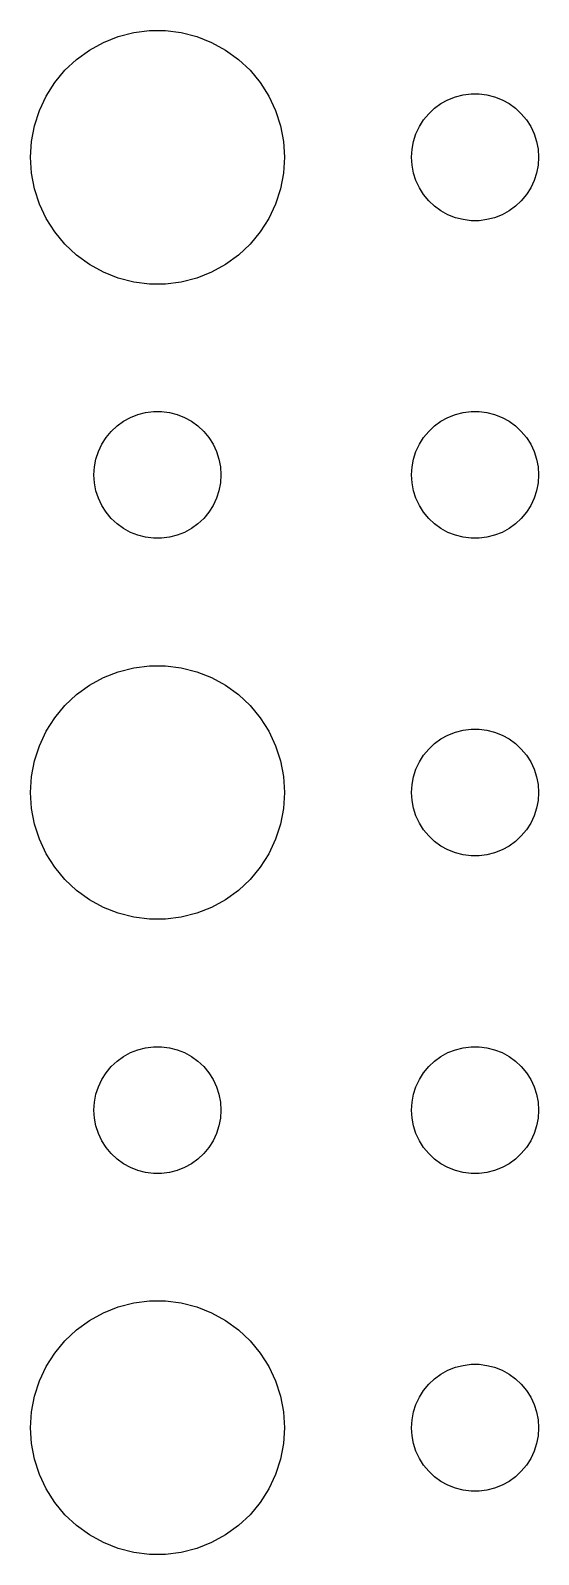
# Model space of a CAD drawing. Header units: metres. Extents: x -69 to 69, y 41 to 179.
# Drawn here: x -33 to -21, y 107.01 to 142.99 of the extents above; entities that cross this region are included whole.
import ezdxf

# ---------------------------------------------------------------- set-up
doc = ezdxf.new("R2010")
doc.units = ezdxf.units.M

msp = doc.modelspace()

# ---------------------------------------------------------------- linework, layer by layer
for p, q in [((-30.927, 142.853), (-30.5621, 142.947)), ((-30.5621, 142.947), (-30.1884, 142.994)), ((-30.1884, 142.994), (-29.8116, 142.994)), ((-29.8116, 142.994), (-29.4379, 142.947)), ((-29.4379, 142.947), (-29.0729, 142.853)), ((-31.9123, 142.312), (-31.6075, 142.533)), ((-31.6075, 142.533), (-31.2773, 142.714)), ((-31.2773, 142.714), (-30.927, 142.853)), ((-29.0729, 142.853), (-28.7227, 142.714)), ((-28.7227, 142.714), (-28.3925, 142.533)), ((-28.3925, 142.533), (-28.0877, 142.312)), ((-32.1869, 142.054), (-31.9123, 142.312)), ((-28.0877, 142.312), (-27.8131, 142.054)), ((-32.427, 141.763), (-32.1869, 142.054)), ((-27.8131, 142.054), (-27.5729, 141.763)), ((-32.7893, 141.104), (-32.6289, 141.445)), ((-32.6289, 141.445), (-32.427, 141.763)), ((-27.5729, 141.763), (-27.3711, 141.445)), ((-27.3711, 141.445), (-27.2107, 141.104)), ((-22.9635, 141.427), (-22.7811, 141.473)), ((-22.7811, 141.473), (-22.5942, 141.497)), ((-22.5942, 141.497), (-22.4058, 141.497)), ((-22.4058, 141.497), (-22.2189, 141.473)), ((-22.2189, 141.473), (-22.0365, 141.427)), ((-32.9057, 140.746), (-32.7893, 141.104)), ((-27.2107, 141.104), (-27.0942, 140.746)), ((-23.5934, 141.027), (-23.4561, 141.156)), ((-23.4561, 141.156), (-23.3037, 141.266)), ((-23.3037, 141.266), (-23.1387, 141.357)), ((-23.1387, 141.357), (-22.9635, 141.427)), ((-22.0365, 141.427), (-21.8613, 141.357)), ((-21.8613, 141.357), (-21.6963, 141.266)), ((-21.6963, 141.266), (-21.5439, 141.156)), ((-21.5439, 141.156), (-21.4065, 141.027)), ((-32.9763, 140.376), (-32.9057, 140.746)), ((-27.0942, 140.746), (-27.0237, 140.376)), ((-23.8947, 140.552), (-23.8145, 140.723)), ((-23.8145, 140.723), (-23.7135, 140.882)), ((-23.7135, 140.882), (-23.5934, 141.027)), ((-21.4065, 141.027), (-21.2865, 140.882)), ((-21.2865, 140.882), (-21.1855, 140.723)), ((-21.1855, 140.723), (-21.1053, 140.552)), ((-33, 140), (-32.9763, 140.376)), ((-27.0237, 140.376), (-27, 140)), ((-23.9882, 140.188), (-23.9529, 140.373)), ((-23.9529, 140.373), (-23.8947, 140.552)), ((-21.1053, 140.552), (-21.0471, 140.373)), ((-21.0471, 140.373), (-21.0118, 140.188)), ((-32.9763, 139.624), (-33, 140)), ((-27, 140), (-27.0237, 139.624)), ((-24, 140), (-23.9882, 140.188)), ((-23.9882, 139.812), (-24, 140)), ((-21.0118, 140.188), (-21, 140)), ((-21, 140), (-21.0118, 139.812)), ((-23.9529, 139.627), (-23.9882, 139.812)), ((-21.0118, 139.812), (-21.0471, 139.627)), ((-32.9057, 139.254), (-32.9763, 139.624)), ((-27.0237, 139.624), (-27.0942, 139.254)), ((-23.8947, 139.448), (-23.9529, 139.627)), ((-23.8145, 139.277), (-23.8947, 139.448)), ((-23.7135, 139.118), (-23.8145, 139.277)), ((-21.1855, 139.277), (-21.2865, 139.118)), ((-21.1053, 139.448), (-21.1855, 139.277)), ((-21.0471, 139.627), (-21.1053, 139.448)), ((-32.7893, 138.896), (-32.9057, 139.254)), ((-27.0942, 139.254), (-27.2107, 138.896)), ((-23.5934, 138.973), (-23.7135, 139.118)), ((-23.4561, 138.844), (-23.5934, 138.973)), ((-21.4065, 138.973), (-21.5439, 138.844)), ((-21.2865, 139.118), (-21.4065, 138.973)), ((-32.6289, 138.555), (-32.7893, 138.896)), ((-32.427, 138.237), (-32.6289, 138.555)), ((-27.3711, 138.555), (-27.5729, 138.237)), ((-27.2107, 138.896), (-27.3711, 138.555)), ((-23.3037, 138.734), (-23.4561, 138.844)), ((-23.1387, 138.643), (-23.3037, 138.734)), ((-22.9635, 138.573), (-23.1387, 138.643)), ((-22.7811, 138.527), (-22.9635, 138.573)), ((-22.0365, 138.573), (-22.2189, 138.527)), ((-21.8613, 138.643), (-22.0365, 138.573)), ((-21.6963, 138.734), (-21.8613, 138.643)), ((-21.5439, 138.844), (-21.6963, 138.734)), ((-32.1869, 137.946), (-32.427, 138.237)), ((-27.5729, 138.237), (-27.8131, 137.946)), ((-22.5942, 138.503), (-22.7811, 138.527)), ((-22.4058, 138.503), (-22.5942, 138.503)), ((-22.2189, 138.527), (-22.4058, 138.503)), ((-31.9123, 137.688), (-32.1869, 137.946)), ((-27.8131, 137.946), (-28.0877, 137.688)), ((-31.6075, 137.467), (-31.9123, 137.688)), ((-28.0877, 137.688), (-28.3925, 137.467)), ((-31.2773, 137.286), (-31.6075, 137.467)), ((-30.927, 137.147), (-31.2773, 137.286)), ((-30.5621, 137.053), (-30.927, 137.147)), ((-29.0729, 137.147), (-29.4379, 137.053)), ((-28.7227, 137.286), (-29.0729, 137.147)), ((-28.3925, 137.467), (-28.7227, 137.286)), ((-30.1884, 137.006), (-30.5621, 137.053)), ((-29.8116, 137.006), (-30.1884, 137.006)), ((-29.4379, 137.053), (-29.8116, 137.006)), ((-30.6387, 133.857), (-30.4635, 133.927)), ((-30.4635, 133.927), (-30.2811, 133.973)), ((-30.2811, 133.973), (-30.0942, 133.997)), ((-30.0942, 133.997), (-29.9058, 133.997)), ((-29.9058, 133.997), (-29.7189, 133.973)), ((-29.7189, 133.973), (-29.5365, 133.927)), ((-29.5365, 133.927), (-29.3613, 133.857)), ((-23.1387, 133.857), (-22.9635, 133.927)), ((-22.9635, 133.927), (-22.7811, 133.973)), ((-22.7811, 133.973), (-22.5942, 133.997)), ((-22.5942, 133.997), (-22.4058, 133.997)), ((-22.4058, 133.997), (-22.2189, 133.973)), ((-22.2189, 133.973), (-22.0365, 133.927)), ((-22.0365, 133.927), (-21.8613, 133.857)), ((-31.2135, 133.382), (-31.0934, 133.527)), ((-31.0934, 133.527), (-30.9561, 133.656)), ((-30.9561, 133.656), (-30.8037, 133.766)), ((-30.8037, 133.766), (-30.6387, 133.857)), ((-29.3613, 133.857), (-29.1963, 133.766)), ((-29.1963, 133.766), (-29.0439, 133.656)), ((-29.0439, 133.656), (-28.9065, 133.527)), ((-28.9065, 133.527), (-28.7865, 133.382)), ((-23.7135, 133.382), (-23.5934, 133.527)), ((-23.5934, 133.527), (-23.4561, 133.656)), ((-23.4561, 133.656), (-23.3037, 133.766)), ((-23.3037, 133.766), (-23.1387, 133.857)), ((-21.8613, 133.857), (-21.6963, 133.766)), ((-21.6963, 133.766), (-21.5439, 133.656)), ((-21.5439, 133.656), (-21.4065, 133.527)), ((-21.4065, 133.527), (-21.2865, 133.382)), ((-31.3947, 133.052), (-31.3145, 133.223)), ((-31.3145, 133.223), (-31.2135, 133.382)), ((-28.7865, 133.382), (-28.6855, 133.223)), ((-28.6855, 133.223), (-28.6053, 133.052)), ((-23.8947, 133.052), (-23.8145, 133.223)), ((-23.8145, 133.223), (-23.7135, 133.382)), ((-21.2865, 133.382), (-21.1855, 133.223)), ((-21.1855, 133.223), (-21.1053, 133.052)), ((-31.4882, 132.688), (-31.4529, 132.873)), ((-31.4529, 132.873), (-31.3947, 133.052)), ((-28.6053, 133.052), (-28.5471, 132.873)), ((-28.5471, 132.873), (-28.5118, 132.688)), ((-23.9882, 132.688), (-23.9529, 132.873)), ((-23.9529, 132.873), (-23.8947, 133.052)), ((-21.1053, 133.052), (-21.0471, 132.873)), ((-21.0471, 132.873), (-21.0118, 132.688)), ((-31.5, 132.5), (-31.4882, 132.688)), ((-31.4882, 132.312), (-31.5, 132.5)), ((-28.5118, 132.688), (-28.5, 132.5)), ((-28.5, 132.5), (-28.5118, 132.312)), ((-24, 132.5), (-23.9882, 132.688)), ((-23.9882, 132.312), (-24, 132.5)), ((-21.0118, 132.688), (-21, 132.5)), ((-21, 132.5), (-21.0118, 132.312)), ((-31.4529, 132.127), (-31.4882, 132.312)), ((-31.3947, 131.948), (-31.4529, 132.127)), ((-28.5471, 132.127), (-28.6053, 131.948)), ((-28.5118, 132.312), (-28.5471, 132.127)), ((-23.9529, 132.127), (-23.9882, 132.312)), ((-23.8947, 131.948), (-23.9529, 132.127)), ((-21.0471, 132.127), (-21.1053, 131.948)), ((-21.0118, 132.312), (-21.0471, 132.127)), ((-31.3145, 131.777), (-31.3947, 131.948)), ((-31.2135, 131.618), (-31.3145, 131.777)), ((-28.6855, 131.777), (-28.7865, 131.618)), ((-28.6053, 131.948), (-28.6855, 131.777)), ((-23.8145, 131.777), (-23.8947, 131.948)), ((-23.7135, 131.618), (-23.8145, 131.777)), ((-21.1855, 131.777), (-21.2865, 131.618)), ((-21.1053, 131.948), (-21.1855, 131.777)), ((-31.0934, 131.473), (-31.2135, 131.618)), ((-30.9561, 131.344), (-31.0934, 131.473)), ((-28.9065, 131.473), (-29.0439, 131.344)), ((-28.7865, 131.618), (-28.9065, 131.473)), ((-23.5934, 131.473), (-23.7135, 131.618)), ((-23.4561, 131.344), (-23.5934, 131.473)), ((-21.4065, 131.473), (-21.5439, 131.344)), ((-21.2865, 131.618), (-21.4065, 131.473)), ((-30.8037, 131.234), (-30.9561, 131.344)), ((-30.6387, 131.143), (-30.8037, 131.234)), ((-30.4635, 131.073), (-30.6387, 131.143)), ((-30.2811, 131.027), (-30.4635, 131.073)), ((-30.0942, 131.003), (-30.2811, 131.027)), ((-29.9058, 131.003), (-30.0942, 131.003)), ((-29.7189, 131.027), (-29.9058, 131.003)), ((-29.5365, 131.073), (-29.7189, 131.027)), ((-29.3613, 131.143), (-29.5365, 131.073)), ((-29.1963, 131.234), (-29.3613, 131.143)), ((-29.0439, 131.344), (-29.1963, 131.234)), ((-23.3037, 131.234), (-23.4561, 131.344)), ((-23.1387, 131.143), (-23.3037, 131.234)), ((-22.9635, 131.073), (-23.1387, 131.143)), ((-22.7811, 131.027), (-22.9635, 131.073)), ((-22.5942, 131.003), (-22.7811, 131.027)), ((-22.4058, 131.003), (-22.5942, 131.003)), ((-22.2189, 131.027), (-22.4058, 131.003)), ((-22.0365, 131.073), (-22.2189, 131.027)), ((-21.8613, 131.143), (-22.0365, 131.073)), ((-21.6963, 131.234), (-21.8613, 131.143)), ((-21.5439, 131.344), (-21.6963, 131.234)), ((-31.2773, 127.714), (-30.927, 127.853)), ((-30.927, 127.853), (-30.5621, 127.947)), ((-30.5621, 127.947), (-30.1884, 127.994)), ((-30.1884, 127.994), (-29.8116, 127.994)), ((-29.8116, 127.994), (-29.4379, 127.947)), ((-29.4379, 127.947), (-29.0729, 127.853)), ((-29.0729, 127.853), (-28.7227, 127.714)), ((-31.9123, 127.312), (-31.6075, 127.533)), ((-31.6075, 127.533), (-31.2773, 127.714)), ((-28.7227, 127.714), (-28.3925, 127.533)), ((-28.3925, 127.533), (-28.0877, 127.312)), ((-32.427, 126.763), (-32.1869, 127.054)), ((-32.1869, 127.054), (-31.9123, 127.312)), ((-28.0877, 127.312), (-27.8131, 127.054)), ((-27.8131, 127.054), (-27.5729, 126.763)), ((-32.6289, 126.445), (-32.427, 126.763)), ((-27.5729, 126.763), (-27.3711, 126.445)), ((-32.7893, 126.104), (-32.6289, 126.445)), ((-27.3711, 126.445), (-27.2107, 126.104)), ((-23.3037, 126.266), (-23.1387, 126.357)), ((-23.1387, 126.357), (-22.9635, 126.427)), ((-22.9635, 126.427), (-22.7811, 126.473)), ((-22.7811, 126.473), (-22.5942, 126.497)), ((-22.5942, 126.497), (-22.4058, 126.497)), ((-22.4058, 126.497), (-22.2189, 126.473)), ((-22.2189, 126.473), (-22.0365, 126.427)), ((-22.0365, 126.427), (-21.8613, 126.357)), ((-21.8613, 126.357), (-21.6963, 126.266)), ((-32.9057, 125.746), (-32.7893, 126.104)), ((-27.2107, 126.104), (-27.0942, 125.746)), ((-23.7135, 125.882), (-23.5934, 126.027)), ((-23.5934, 126.027), (-23.4561, 126.156)), ((-23.4561, 126.156), (-23.3037, 126.266)), ((-21.6963, 126.266), (-21.5439, 126.156)), ((-21.5439, 126.156), (-21.4065, 126.027)), ((-21.4065, 126.027), (-21.2865, 125.882)), ((-32.9763, 125.376), (-32.9057, 125.746)), ((-27.0942, 125.746), (-27.0237, 125.376)), ((-23.8947, 125.552), (-23.8145, 125.723)), ((-23.8145, 125.723), (-23.7135, 125.882)), ((-21.2865, 125.882), (-21.1855, 125.723)), ((-21.1855, 125.723), (-21.1053, 125.552)), ((-33, 125), (-32.9763, 125.376)), ((-27.0237, 125.376), (-27, 125)), ((-23.9882, 125.188), (-23.9529, 125.373)), ((-23.9529, 125.373), (-23.8947, 125.552)), ((-21.1053, 125.552), (-21.0471, 125.373)), ((-21.0471, 125.373), (-21.0118, 125.188)), ((-32.9763, 124.624), (-33, 125)), ((-27, 125), (-27.0237, 124.624)), ((-24, 125), (-23.9882, 125.188)), ((-23.9882, 124.812), (-24, 125)), ((-21.0118, 125.188), (-21, 125)), ((-21, 125), (-21.0118, 124.812)), ((-32.9057, 124.254), (-32.9763, 124.624)), ((-27.0237, 124.624), (-27.0942, 124.254)), ((-23.9529, 124.627), (-23.9882, 124.812)), ((-23.8947, 124.448), (-23.9529, 124.627)), ((-21.0471, 124.627), (-21.1053, 124.448)), ((-21.0118, 124.812), (-21.0471, 124.627)), ((-32.7893, 123.896), (-32.9057, 124.254)), ((-27.0942, 124.254), (-27.2107, 123.896)), ((-23.8145, 124.277), (-23.8947, 124.448)), ((-23.7135, 124.118), (-23.8145, 124.277)), ((-21.1855, 124.277), (-21.2865, 124.118)), ((-21.1053, 124.448), (-21.1855, 124.277)), ((-32.6289, 123.555), (-32.7893, 123.896)), ((-27.2107, 123.896), (-27.3711, 123.555)), ((-23.5934, 123.973), (-23.7135, 124.118)), ((-23.4561, 123.844), (-23.5934, 123.973)), ((-23.3037, 123.734), (-23.4561, 123.844)), ((-21.5439, 123.844), (-21.6963, 123.734)), ((-21.4065, 123.973), (-21.5439, 123.844)), ((-21.2865, 124.118), (-21.4065, 123.973)), ((-32.427, 123.237), (-32.6289, 123.555)), ((-27.3711, 123.555), (-27.5729, 123.237)), ((-23.1387, 123.643), (-23.3037, 123.734)), ((-22.9635, 123.573), (-23.1387, 123.643)), ((-22.7811, 123.527), (-22.9635, 123.573)), ((-22.5942, 123.503), (-22.7811, 123.527)), ((-22.4058, 123.503), (-22.5942, 123.503)), ((-22.2189, 123.527), (-22.4058, 123.503)), ((-22.0365, 123.573), (-22.2189, 123.527)), ((-21.8613, 123.643), (-22.0365, 123.573)), ((-21.6963, 123.734), (-21.8613, 123.643)), ((-32.1869, 122.946), (-32.427, 123.237)), ((-27.5729, 123.237), (-27.8131, 122.946)), ((-31.9123, 122.688), (-32.1869, 122.946)), ((-27.8131, 122.946), (-28.0877, 122.688)), ((-31.6075, 122.467), (-31.9123, 122.688)), ((-31.2773, 122.286), (-31.6075, 122.467)), ((-28.3925, 122.467), (-28.7227, 122.286)), ((-28.0877, 122.688), (-28.3925, 122.467)), ((-30.927, 122.147), (-31.2773, 122.286)), ((-30.5621, 122.053), (-30.927, 122.147)), ((-30.1884, 122.006), (-30.5621, 122.053)), ((-29.8116, 122.006), (-30.1884, 122.006)), ((-29.4379, 122.053), (-29.8116, 122.006)), ((-29.0729, 122.147), (-29.4379, 122.053)), ((-28.7227, 122.286), (-29.0729, 122.147)), ((-30.9561, 118.656), (-30.8037, 118.766)), ((-30.8037, 118.766), (-30.6387, 118.857)), ((-30.6387, 118.857), (-30.4635, 118.927)), ((-30.4635, 118.927), (-30.2811, 118.973)), ((-30.2811, 118.973), (-30.0942, 118.997)), ((-30.0942, 118.997), (-29.9058, 118.997)), ((-29.9058, 118.997), (-29.7189, 118.973)), ((-29.7189, 118.973), (-29.5365, 118.927)), ((-29.5365, 118.927), (-29.3613, 118.857)), ((-29.3613, 118.857), (-29.1963, 118.766)), ((-29.1963, 118.766), (-29.0439, 118.656)), ((-23.4561, 118.656), (-23.3037, 118.766)), ((-23.3037, 118.766), (-23.1387, 118.857)), ((-23.1387, 118.857), (-22.9635, 118.927)), ((-22.9635, 118.927), (-22.7811, 118.973)), ((-22.7811, 118.973), (-22.5942, 118.997)), ((-22.5942, 118.997), (-22.4058, 118.997)), ((-22.4058, 118.997), (-22.2189, 118.973)), ((-22.2189, 118.973), (-22.0365, 118.927)), ((-22.0365, 118.927), (-21.8613, 118.857)), ((-21.8613, 118.857), (-21.6963, 118.766)), ((-21.6963, 118.766), (-21.5439, 118.656)), ((-31.2135, 118.382), (-31.0934, 118.527)), ((-31.0934, 118.527), (-30.9561, 118.656)), ((-29.0439, 118.656), (-28.9065, 118.527)), ((-28.9065, 118.527), (-28.7865, 118.382)), ((-23.7135, 118.382), (-23.5934, 118.527)), ((-23.5934, 118.527), (-23.4561, 118.656)), ((-21.5439, 118.656), (-21.4065, 118.527)), ((-21.4065, 118.527), (-21.2865, 118.382)), ((-31.4529, 117.873), (-31.3947, 118.052)), ((-31.3947, 118.052), (-31.3145, 118.223)), ((-31.3145, 118.223), (-31.2135, 118.382)), ((-28.7865, 118.382), (-28.6855, 118.223)), ((-28.6855, 118.223), (-28.6053, 118.052)), ((-28.6053, 118.052), (-28.5471, 117.873)), ((-23.9529, 117.873), (-23.8947, 118.052)), ((-23.8947, 118.052), (-23.8145, 118.223)), ((-23.8145, 118.223), (-23.7135, 118.382)), ((-21.2865, 118.382), (-21.1855, 118.223)), ((-21.1855, 118.223), (-21.1053, 118.052)), ((-21.1053, 118.052), (-21.0471, 117.873)), ((-31.5, 117.5), (-31.4882, 117.688)), ((-31.4882, 117.688), (-31.4529, 117.873)), ((-28.5471, 117.873), (-28.5118, 117.688)), ((-28.5118, 117.688), (-28.5, 117.5)), ((-24, 117.5), (-23.9882, 117.688)), ((-23.9882, 117.688), (-23.9529, 117.873)), ((-21.0471, 117.873), (-21.0118, 117.688)), ((-21.0118, 117.688), (-21, 117.5)), ((-31.4882, 117.312), (-31.5, 117.5)), ((-28.5, 117.5), (-28.5118, 117.312)), ((-23.9882, 117.312), (-24, 117.5)), ((-21, 117.5), (-21.0118, 117.312)), ((-31.4529, 117.127), (-31.4882, 117.312)), ((-31.3947, 116.948), (-31.4529, 117.127)), ((-28.5471, 117.127), (-28.6053, 116.948)), ((-28.5118, 117.312), (-28.5471, 117.127)), ((-23.9529, 117.127), (-23.9882, 117.312)), ((-23.8947, 116.948), (-23.9529, 117.127)), ((-21.0471, 117.127), (-21.1053, 116.948)), ((-21.0118, 117.312), (-21.0471, 117.127)), ((-31.3145, 116.777), (-31.3947, 116.948)), ((-31.2135, 116.618), (-31.3145, 116.777)), ((-31.0934, 116.473), (-31.2135, 116.618)), ((-28.7865, 116.618), (-28.9065, 116.473)), ((-28.6855, 116.777), (-28.7865, 116.618)), ((-28.6053, 116.948), (-28.6855, 116.777)), ((-23.8145, 116.777), (-23.8947, 116.948)), ((-23.7135, 116.618), (-23.8145, 116.777)), ((-23.5934, 116.473), (-23.7135, 116.618)), ((-21.2865, 116.618), (-21.4065, 116.473)), ((-21.1855, 116.777), (-21.2865, 116.618)), ((-21.1053, 116.948), (-21.1855, 116.777)), ((-30.9561, 116.344), (-31.0934, 116.473)), ((-30.8037, 116.234), (-30.9561, 116.344)), ((-29.0439, 116.344), (-29.1963, 116.234)), ((-28.9065, 116.473), (-29.0439, 116.344)), ((-23.4561, 116.344), (-23.5934, 116.473)), ((-23.3037, 116.234), (-23.4561, 116.344)), ((-21.5439, 116.344), (-21.6963, 116.234)), ((-21.4065, 116.473), (-21.5439, 116.344)), ((-30.6387, 116.143), (-30.8037, 116.234)), ((-30.4635, 116.073), (-30.6387, 116.143)), ((-30.2811, 116.027), (-30.4635, 116.073)), ((-30.0942, 116.003), (-30.2811, 116.027)), ((-29.9058, 116.003), (-30.0942, 116.003)), ((-29.7189, 116.027), (-29.9058, 116.003)), ((-29.5365, 116.073), (-29.7189, 116.027)), ((-29.3613, 116.143), (-29.5365, 116.073)), ((-29.1963, 116.234), (-29.3613, 116.143)), ((-23.1387, 116.143), (-23.3037, 116.234)), ((-22.9635, 116.073), (-23.1387, 116.143)), ((-22.7811, 116.027), (-22.9635, 116.073)), ((-22.5942, 116.003), (-22.7811, 116.027)), ((-22.4058, 116.003), (-22.5942, 116.003)), ((-22.2189, 116.027), (-22.4058, 116.003)), ((-22.0365, 116.073), (-22.2189, 116.027)), ((-21.8613, 116.143), (-22.0365, 116.073)), ((-21.6963, 116.234), (-21.8613, 116.143)), ((-31.6075, 112.533), (-31.2773, 112.714)), ((-31.2773, 112.714), (-30.927, 112.853)), ((-30.927, 112.853), (-30.5621, 112.947)), ((-30.5621, 112.947), (-30.1884, 112.994)), ((-30.1884, 112.994), (-29.8116, 112.994)), ((-29.8116, 112.994), (-29.4379, 112.947)), ((-29.4379, 112.947), (-29.0729, 112.853)), ((-29.0729, 112.853), (-28.7227, 112.714)), ((-28.7227, 112.714), (-28.3925, 112.533)), ((-32.1869, 112.054), (-31.9123, 112.312)), ((-31.9123, 112.312), (-31.6075, 112.533)), ((-28.3925, 112.533), (-28.0877, 112.312)), ((-28.0877, 112.312), (-27.8131, 112.054)), ((-32.427, 111.763), (-32.1869, 112.054)), ((-27.8131, 112.054), (-27.5729, 111.763)), ((-32.6289, 111.445), (-32.427, 111.763)), ((-27.5729, 111.763), (-27.3711, 111.445)), ((-32.7893, 111.104), (-32.6289, 111.445)), ((-27.3711, 111.445), (-27.2107, 111.104)), ((-23.4561, 111.156), (-23.3037, 111.266)), ((-23.3037, 111.266), (-23.1387, 111.357)), ((-23.1387, 111.357), (-22.9635, 111.427)), ((-22.9635, 111.427), (-22.7811, 111.473)), ((-22.7811, 111.473), (-22.5942, 111.497)), ((-22.5942, 111.497), (-22.4058, 111.497)), ((-22.4058, 111.497), (-22.2189, 111.473)), ((-22.2189, 111.473), (-22.0365, 111.427)), ((-22.0365, 111.427), (-21.8613, 111.357)), ((-21.8613, 111.357), (-21.6963, 111.266)), ((-21.6963, 111.266), (-21.5439, 111.156)), ((-32.9057, 110.746), (-32.7893, 111.104)), ((-27.2107, 111.104), (-27.0942, 110.746)), ((-23.8145, 110.723), (-23.7135, 110.882)), ((-23.7135, 110.882), (-23.5934, 111.027)), ((-23.5934, 111.027), (-23.4561, 111.156)), ((-21.5439, 111.156), (-21.4065, 111.027)), ((-21.4065, 111.027), (-21.2865, 110.882)), ((-21.2865, 110.882), (-21.1855, 110.723)), ((-32.9763, 110.376), (-32.9057, 110.746)), ((-27.0942, 110.746), (-27.0237, 110.376)), ((-23.9529, 110.373), (-23.8947, 110.552)), ((-23.8947, 110.552), (-23.8145, 110.723)), ((-21.1855, 110.723), (-21.1053, 110.552)), ((-21.1053, 110.552), (-21.0471, 110.373)), ((-33, 110), (-32.9763, 110.376)), ((-27.0237, 110.376), (-27, 110)), ((-24, 110), (-23.9882, 110.188)), ((-23.9882, 110.188), (-23.9529, 110.373)), ((-21.0471, 110.373), (-21.0118, 110.188)), ((-21.0118, 110.188), (-21, 110)), ((-32.9763, 109.624), (-33, 110)), ((-27, 110), (-27.0237, 109.624)), ((-23.9882, 109.812), (-24, 110)), ((-23.9529, 109.627), (-23.9882, 109.812)), ((-21.0118, 109.812), (-21.0471, 109.627)), ((-21, 110), (-21.0118, 109.812)), ((-32.9057, 109.254), (-32.9763, 109.624)), ((-27.0237, 109.624), (-27.0942, 109.254)), ((-23.8947, 109.448), (-23.9529, 109.627)), ((-23.8145, 109.277), (-23.8947, 109.448)), ((-21.1053, 109.448), (-21.1855, 109.277)), ((-21.0471, 109.627), (-21.1053, 109.448)), ((-32.7893, 108.896), (-32.9057, 109.254)), ((-27.0942, 109.254), (-27.2107, 108.896)), ((-23.7135, 109.118), (-23.8145, 109.277)), ((-23.5934, 108.973), (-23.7135, 109.118)), ((-21.2865, 109.118), (-21.4065, 108.973)), ((-21.1855, 109.277), (-21.2865, 109.118)), ((-32.6289, 108.555), (-32.7893, 108.896)), ((-27.2107, 108.896), (-27.3711, 108.555)), ((-23.4561, 108.844), (-23.5934, 108.973)), ((-23.3037, 108.734), (-23.4561, 108.844)), ((-23.1387, 108.643), (-23.3037, 108.734)), ((-21.6963, 108.734), (-21.8613, 108.643)), ((-21.5439, 108.844), (-21.6963, 108.734)), ((-21.4065, 108.973), (-21.5439, 108.844)), ((-32.427, 108.237), (-32.6289, 108.555)), ((-27.3711, 108.555), (-27.5729, 108.237)), ((-22.9635, 108.573), (-23.1387, 108.643)), ((-22.7811, 108.527), (-22.9635, 108.573)), ((-22.5942, 108.503), (-22.7811, 108.527)), ((-22.4058, 108.503), (-22.5942, 108.503)), ((-22.2189, 108.527), (-22.4058, 108.503)), ((-22.0365, 108.573), (-22.2189, 108.527)), ((-21.8613, 108.643), (-22.0365, 108.573)), ((-32.1869, 107.946), (-32.427, 108.237)), ((-27.5729, 108.237), (-27.8131, 107.946)), ((-31.9123, 107.688), (-32.1869, 107.946)), ((-31.6075, 107.467), (-31.9123, 107.688)), ((-28.0877, 107.688), (-28.3925, 107.467)), ((-27.8131, 107.946), (-28.0877, 107.688)), ((-31.2773, 107.286), (-31.6075, 107.467)), ((-30.927, 107.147), (-31.2773, 107.286)), ((-28.7227, 107.286), (-29.0729, 107.147)), ((-28.3925, 107.467), (-28.7227, 107.286)), ((-30.5621, 107.053), (-30.927, 107.147)), ((-30.1884, 107.006), (-30.5621, 107.053)), ((-29.8116, 107.006), (-30.1884, 107.006)), ((-29.4379, 107.053), (-29.8116, 107.006)), ((-29.0729, 107.147), (-29.4379, 107.053))]:
    msp.add_line(p, q)

doc.saveas('drawing.dxf')
